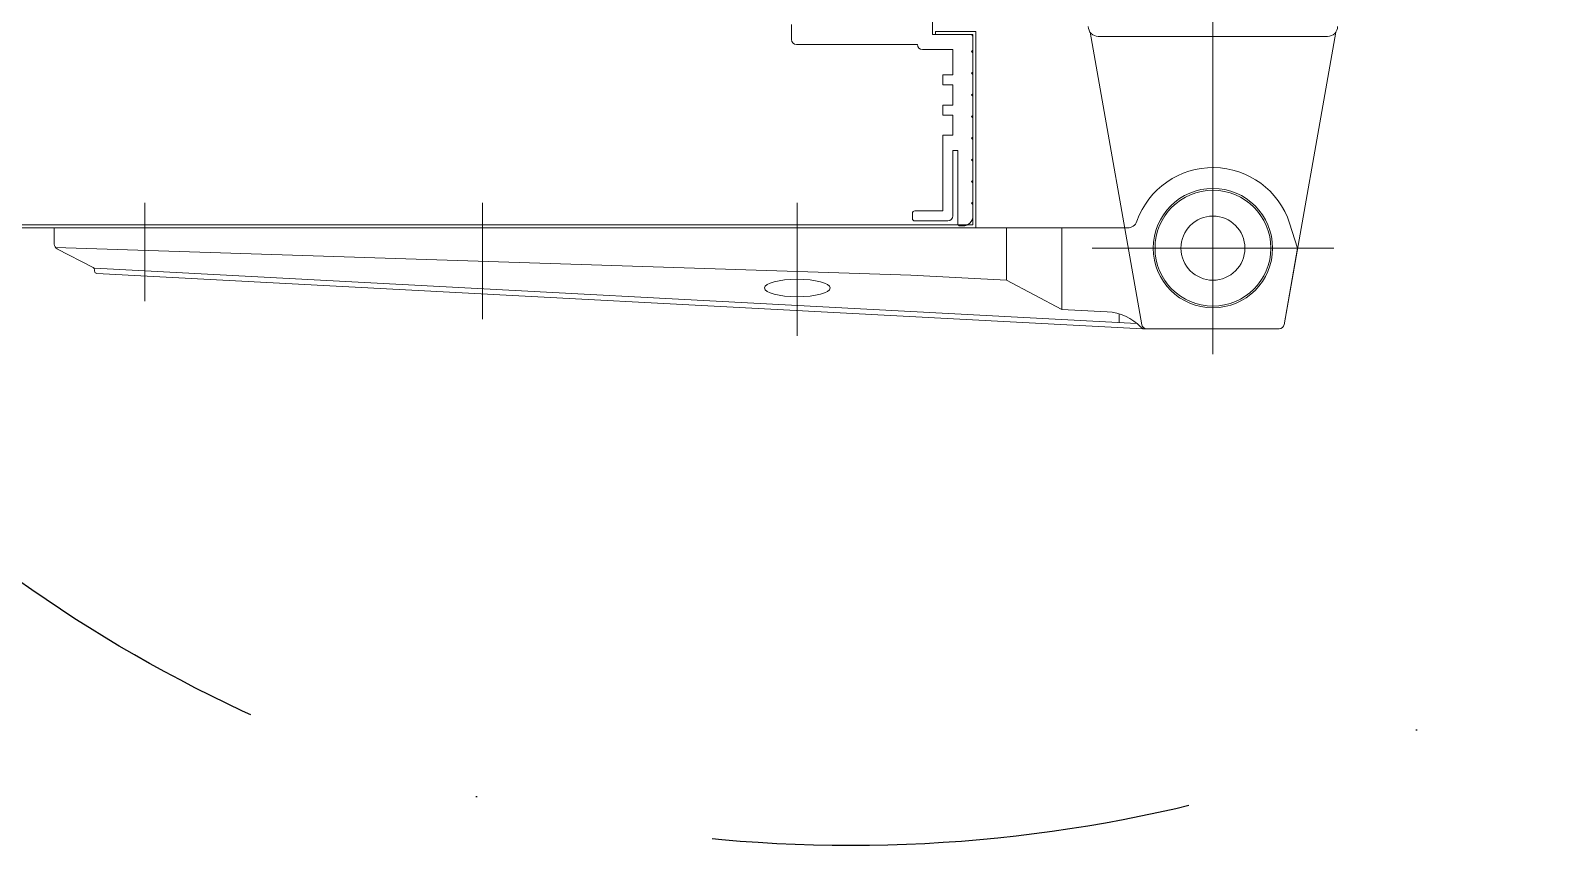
# Model space of a CAD drawing. Header units: millimetres. Extents: x 232323 to 272954, y -5343 to 8721.
# Drawn here: x 247167.1 to 247483.9, y -4520.5 to -4350.7 of the extents above; entities that cross this region are included whole.
import ezdxf

# ---------------------------------------------------------------- set-up
doc = ezdxf.new("R2010")
doc.units = ezdxf.units.MM
doc.header["$MEASUREMENT"] = 0
doc.linetypes.add('DASHDOTX2', pattern=[2, 1, -0.5, 0, -0.5])
doc.layers.add('A-MKXS-MAK2', color=3, linetype='DASHDOTX2', lineweight=25)
doc.layers.add('A-XXXX-FIN2', color=6, linetype='CONTINUOUS', lineweight=20)

msp = doc.modelspace()

# ---------------------------------------------------------------- linework, layer by layer
at = {"layer": 'A-MKXS-MAK2', "ltscale": 100}
msp.add_circle((247338.05, -4220.5), 300, dxfattribs=at)
at = {"layer": 'A-XXXX-FIN2'}
for p, q in [((247413.54, -4418.1), (247413.54, -4336.2)), ((247355.11, -4351.53), (247355.11, -4346.28)), ((247325.71, -4349.43), (247325.71, -4352.58)), ((247326.76, -4353.63), (247351.96, -4353.63)), ((247362.98, -4351.53), (247355.11, -4351.53)), ((247355.74, -4350.9), (247364.14, -4350.9)), ((247355.74, -4350.9), (247355.74, -4351.53)), ((247355.74, -4351.53), (247363.51, -4351.53)), ((247363.51, -4351.53), (247363.51, -4391.22)), ((247363.51, -4354.84), (247363.51, -4352.06)), ((247364.14, -4350.9), (247364.14, -4391.85)), ((247364.14, -4350.9), (247364.14, -4391.85)), ((247398.69, -4411.99), (247387.95, -4351.08)), ((247437.43, -4351.95), (247389.65, -4351.95)), ((247428.39, -4411.99), (247439.13, -4351.08)), ((247353.01, -4354.68), (247359.31, -4354.68)), ((247359.31, -4354.68), (247359.31, -4359.93)), ((247363.19, -4355.1), (247363.51, -4354.84)), ((247363.51, -4355.37), (247363.19, -4355.1)), ((247363.51, -4359.36), (247363.51, -4355.37)), ((247359.31, -4359.93), (247357.21, -4359.93)), ((247357.21, -4359.93), (247357.21, -4362.03)), ((247363.19, -4359.62), (247363.51, -4359.36)), ((247363.51, -4359.88), (247363.19, -4359.62)), ((247363.51, -4363.87), (247363.51, -4359.88)), ((247357.21, -4362.03), (247359.31, -4362.03)), ((247359.31, -4362.03), (247359.31, -4366.23)), ((247359.31, -4366.23), (247357.21, -4366.23)), ((247357.21, -4366.23), (247357.21, -4368.33)), ((247363.19, -4364.13), (247363.51, -4363.87)), ((247363.51, -4364.4), (247363.19, -4364.13)), ((247363.51, -4368.39), (247363.51, -4364.4)), ((247357.21, -4368.33), (247359.31, -4368.33)), ((247359.31, -4368.33), (247359.31, -4372.53)), ((247363.19, -4368.65), (247363.51, -4368.39)), ((247363.51, -4368.91), (247363.19, -4368.65)), ((247363.51, -4372.9), (247363.51, -4368.91)), ((247359.31, -4372.53), (247357.21, -4372.53)), ((247357.21, -4372.53), (247357.21, -4388.28)), ((247359.31, -4389.33), (247359.31, -4375.68)), ((247359.31, -4375.68), (247360.36, -4375.68)), ((247360.36, -4375.68), (247360.36, -4390.91)), ((247363.19, -4373.16), (247363.51, -4372.9)), ((247363.51, -4373.43), (247363.19, -4373.16)), ((247363.51, -4377.42), (247363.51, -4373.43)), ((247363.19, -4377.68), (247363.51, -4377.42)), ((247363.51, -4377.94), (247363.19, -4377.68)), ((247363.51, -4381.93), (247363.51, -4377.94)), ((247363.19, -4382.19), (247363.51, -4381.93)), ((247363.51, -4382.46), (247363.19, -4382.19)), ((247363.51, -4386.45), (247363.51, -4382.46)), ((247190.94, -4386.6), (247190.94, -4407.12)), ((247261.29, -4386.6), (247261.29, -4410.84)), ((247326.91, -4386.6), (247326.91, -4414.31)), ((247357.21, -4388.28), (247351.43, -4388.28)), ((247363.19, -4386.71), (247363.51, -4386.45)), ((247363.51, -4386.97), (247363.19, -4386.71)), ((247363.51, -4389.33), (247363.51, -4386.97)), ((247363.51, -4391.22), (246456.42, -4391.22)), ((247350.91, -4388.81), (247350.91, -4389.86)), ((247351.43, -4390.38), (247358.26, -4390.38)), ((247360.88, -4391.43), (247361.41, -4391.43)), ((247429.52, -4390.87), (247431.2, -4396.05)), ((247364.14, -4391.85), (246455.79, -4391.85)), ((247395.14, -4391.85), (247172.04, -4391.85)), ((247172.04, -4395.23), (247172.04, -4391.85)), ((247370.52, -4391.85), (247370.52, -4402.71)), ((247382.04, -4391.85), (247382.04, -4408.8)), ((247395.72, -4391.85), (247395.14, -4391.85)), ((247350.54, -4401.65), (247172.26, -4395.88)), ((247180.16, -4400.1), (247172.6, -4396.16)), ((247388.34, -4396.05), (247438.74, -4396.05)), ((247428.39, -4411.99), (247431.2, -4396.05)), ((247180.44, -4400.25), (247397.7, -4411.74)), ((247180.44, -4400.81), (247180.44, -4400.57)), ((247180.94, -4401.33), (247398.84, -4412.85)), ((247370.52, -4402.71), (247350.54, -4401.65)), ((247370.52, -4402.71), (247382.04, -4408.8)), ((247391.51, -4409.3), (247382.04, -4408.8)), ((247393.99, -4411.55), (247393.99, -4409.74)), ((247427.36, -4412.85), (247398.84, -4412.85))]:
    msp.add_line(p, q, dxfattribs=at)
for radius in [12.44, 12.07, 6.67]:
    msp.add_circle((247413.54, -4396.05), radius, dxfattribs=at)
for centre, radius, start, end in [((247389.65, -4349.85), 2.1, 180, 270), ((247437.43, -4349.85), 2.1, 270, 0), ((247326.76, -4352.58), 1.05, 180, 270), ((247353.01, -4353.63), 1.05, 180, 270), ((247362.98, -4352.06), 0.525, 0, 90), ((247413.54, -4396.05), 16.8, 17.9773, 160.5288), ((247351.43, -4388.81), 0.525, 90, 180), ((247351.43, -4389.86), 0.525, 180, 270), ((247358.26, -4389.33), 1.05, 270, 0), ((247360.88, -4390.91), 0.525, 180, 270), ((247361.41, -4389.33), 2.1, 270, 0), ((247395.72, -4389.75), 2.1, 270, 340.5288), ((247173.09, -4395.23), 1.05, 180, 242.4446), ((247179.91, -4400.57), 0.525, 0, 62.4446), ((247180.96, -4400.81), 0.525, 180, 266.9728), ((247390.96, -4419.79), 10.5, 43.7449, 86.9728), ((247399.3, -4411.8), 1.05, 223.7449, 270), ((247399.72, -4411.8), 1.05, 190, 270), ((247427.36, -4411.8), 1.05, 270, 350), ((247427.36, -4411.8), 1.05, 270, 350)]:
    msp.add_arc(centre, radius, start, end, dxfattribs=at)
at = {"layer": 'A-XXXX-FIN2', "extrusion": (0, 0, -1)}
msp.add_ellipse((247326.91, -4404.34), major_axis=(6.82, 0), ratio=0.267949, start_param=-1.570796, end_param=4.712389, dxfattribs=at)

doc.saveas('drawing.dxf')
